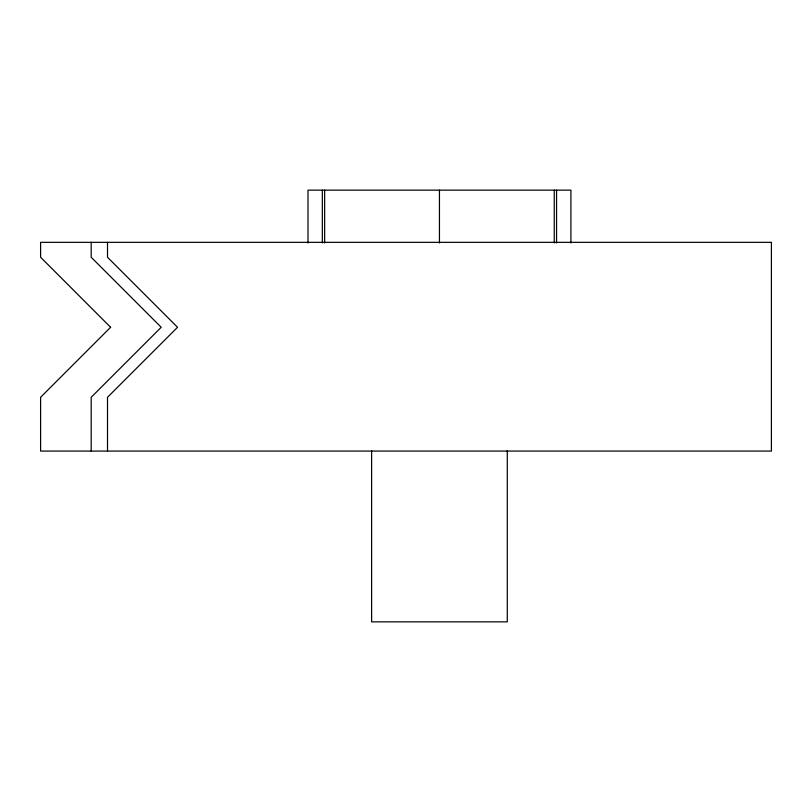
<?xml version="1.0" encoding="UTF-8"?>
<svg xmlns="http://www.w3.org/2000/svg" width="812" height="812" viewBox="0 0 812 812"><rect width="100%" height="100%" fill="white"/><g stroke="black" fill="none" stroke-linecap="round" stroke-linejoin="round"><path stroke-width="1.22" d="M570.907 242.971L570.907 190.15L308.002 190.15L308.002 242.971M556.565 190.15L556.565 242.971M554.261 190.15L554.261 242.971M507.297 450.569L507.287 621.85L371.612 621.85L371.612 450.569M439.454 190.15L439.454 242.971M324.648 190.15L324.648 242.971M322.344 190.15L322.344 242.971M107.509 242.341L107.509 257.252L177.534 327.277L107.509 397.291L107.509 451.076M91.188 242.341L91.188 257.252L161.202 327.277L91.188 397.291L91.188 451.076M110.615 327.277L40.6 397.291L40.6 451.076L771.4 451.076L771.4 242.341L40.6 242.341L40.6 257.252L110.615 327.277"/></g></svg>
